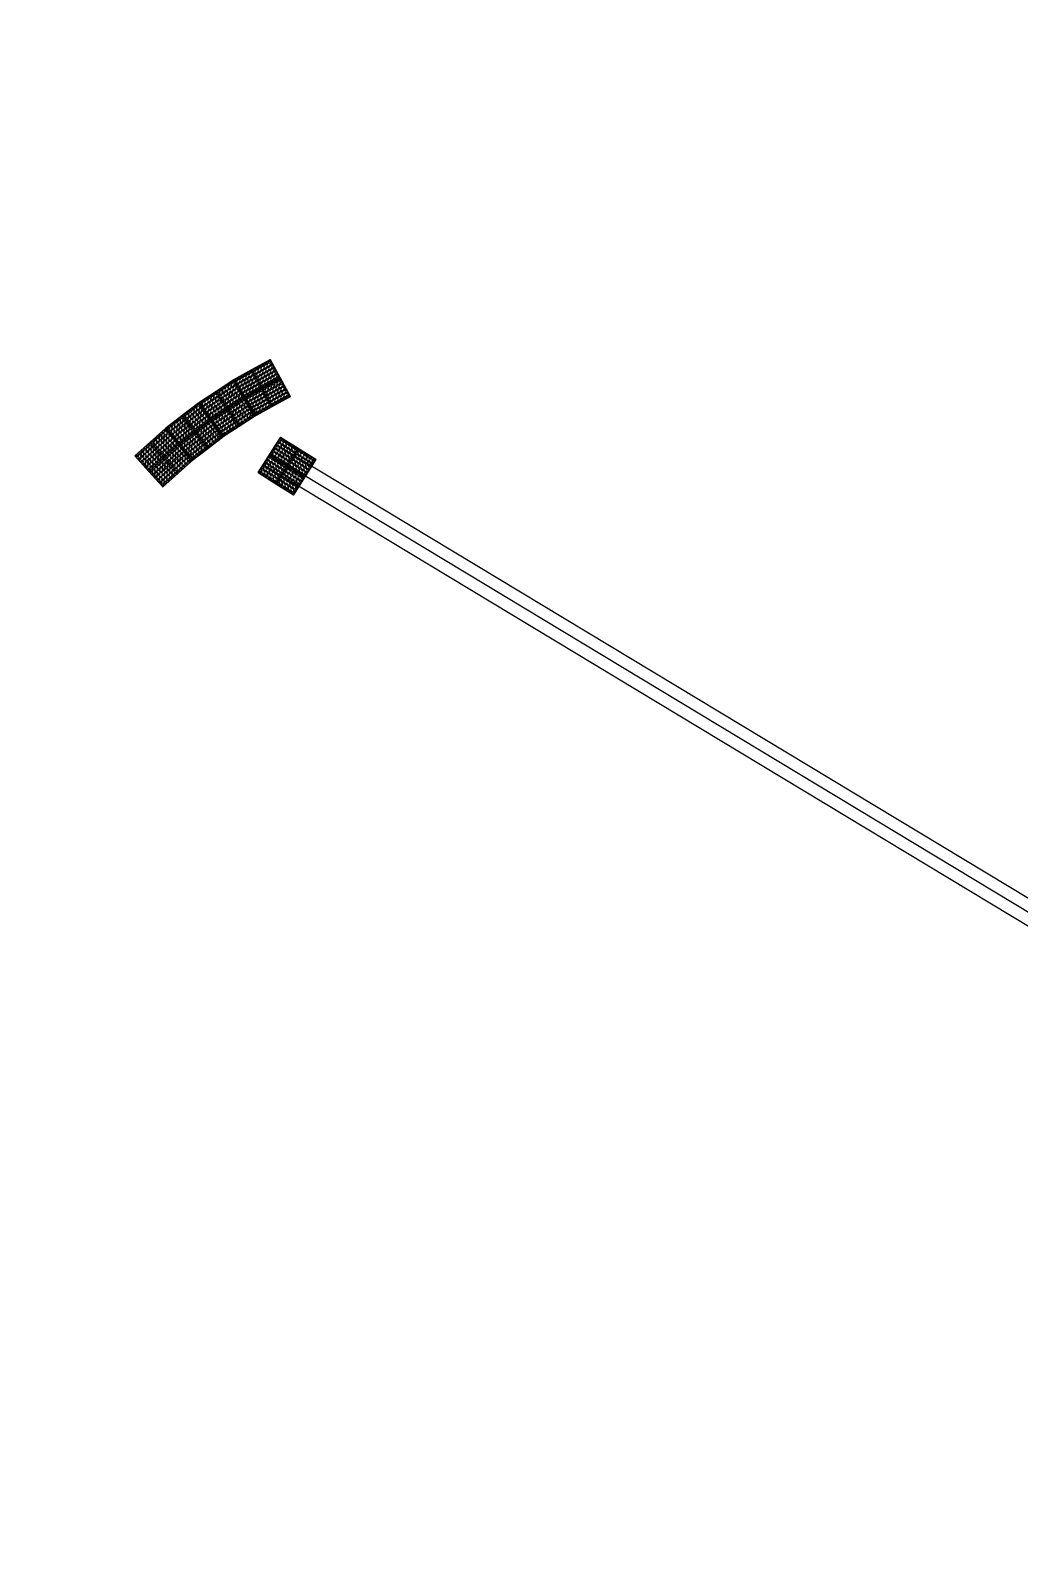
# Model space of a CAD drawing. Header units: millimetres. Extents: x 832728086 to 834530684, y 817551485 to 818349469.
# Drawn here: x 832999860 to 833014101, y 817854208 to 817876257 of the extents above; entities that cross this region are included whole.
import ezdxf

# ---------------------------------------------------------------- set-up
doc = ezdxf.new("R2010")
doc.units = ezdxf.units.MM
doc.header["$LTSCALE"] = 100
doc.layers.add('000-helpline', color=30, linetype='Continuous', lineweight=30, plot=False)
doc.layers.add('000-Tactile-l', color=8, linetype='Continuous')

# ---------------------------------------------------------------- blocks, each defined once
blk = doc.blocks.new('tactile')
at = {"layer": '000-helpline', "ltscale": 0.015}
for points in [[(834149.038, 817925.026), (834149.301, 817925.171), (834149.445, 817924.908), (834149.182, 817924.763)], [(834148.775, 817924.882), (834149.038, 817925.026), (834149.182, 817924.763), (834148.919, 817924.619)], [(834149.182, 817924.763), (834149.445, 817924.908), (834149.59, 817924.645), (834149.327, 817924.5)], [(834148.273, 817924.553), (834148.524, 817924.717), (834148.688, 817924.466), (834148.437, 817924.302)], [(834148.524, 817924.717), (834148.775, 817924.882), (834148.939, 817924.63), (834148.688, 817924.466)], [(834148.919, 817924.619), (834149.182, 817924.763), (834149.327, 817924.5), (834149.064, 817924.356)], [(834148.035, 817924.37), (834148.273, 817924.553), (834148.456, 817924.315), (834148.218, 817924.132)], [(834148.437, 817924.302), (834148.688, 817924.466), (834148.852, 817924.215), (834148.601, 817924.051)], [(834148.688, 817924.466), (834148.939, 817924.63), (834149.103, 817924.379), (834148.852, 817924.215)], [(834147.797, 817924.187), (834148.035, 817924.37), (834148.218, 817924.132), (834147.98, 817923.949)], [(834148.218, 817924.132), (834148.456, 817924.315), (834148.639, 817924.078), (834148.401, 817923.895)], [(834147.574, 817923.987), (834147.797, 817924.187), (834147.998, 817923.964), (834147.775, 817923.763)], [(834147.98, 817923.949), (834148.218, 817924.132), (834148.401, 817923.895), (834148.163, 817923.712)], [(834149.29, 817923.8), (834149.45, 817924.054), (834149.704, 817923.893), (834149.544, 817923.64)], [(834147.351, 817923.786), (834147.574, 817923.987), (834147.775, 817923.763), (834147.552, 817923.563)], [(834147.775, 817923.763), (834147.998, 817923.964), (834148.199, 817923.741), (834147.976, 817923.54)], [(834149.544, 817923.64), (834149.704, 817923.893), (834149.957, 817923.733), (834149.797, 817923.48)], [(834147.552, 817923.563), (834147.775, 817923.763), (834147.976, 817923.54), (834147.753, 817923.34)], [(834149.13, 817923.546), (834149.29, 817923.8), (834149.544, 817923.64), (834149.384, 817923.386)], [(834149.384, 817923.386), (834149.544, 817923.64), (834149.797, 817923.48), (834149.637, 817923.226)]]:
    blk.add_lwpolyline(points, close=True, dxfattribs=at)
at = {"layer": '000-Tactile-l', "ltscale": 5e-05}
for p, q in [((834168.845, 817912.009), (834149.293, 817923.805)), ((834149.387, 817923.953), (834168.936, 817912.159)), ((834168.755, 817911.859), (834149.2, 817923.657))]:
    blk.add_line(p, q, dxfattribs=at)
at = {"layer": '000-Tactile-l'}
for points in [[(834149.064, 817924.356), (834148.775, 817924.882), (834149.301, 817925.171), (834149.59, 817924.645)], [(834148.601, 817924.051), (834148.273, 817924.553), (834148.775, 817924.882), (834149.103, 817924.379)], [(834148.163, 817923.712), (834147.797, 817924.187), (834148.273, 817924.553), (834148.639, 817924.078)], [(834147.753, 817923.34), (834147.351, 817923.786), (834147.797, 817924.187), (834148.199, 817923.741)], [(834149.637, 817923.226), (834149.13, 817923.546), (834149.45, 817924.054), (834149.957, 817923.733)]]:
    blk.add_lwpolyline(points, close=True, dxfattribs=at)
at = {"layer": '000-Tactile-l', "ltscale": 0.015}
for centre, radius in [((834149.247, 817925.112), 0.0175), ((834149.291, 817925.137), 0.0175), ((834149.291, 817925.137), 0.0125), ((834148.853, 817924.896), 0.0175), ((834148.853, 817924.896), 0.0125), ((834148.896, 817924.92), 0.0175), ((834148.896, 817924.92), 0.0125), ((834148.94, 817924.944), 0.0175), ((834148.94, 817924.944), 0.0125), ((834148.964, 817924.9), 0.0175), ((834148.964, 817924.9), 0.0125), ((834148.984, 817924.968), 0.0175), ((834148.984, 817924.968), 0.0125), ((834149.008, 817924.924), 0.0175), ((834149.008, 817924.924), 0.0125), ((834149.028, 817924.992), 0.0175), ((834149.028, 817924.992), 0.0125), ((834149.052, 817924.948), 0.0175), ((834149.052, 817924.948), 0.0125), ((834149.072, 817925.016), 0.0175), ((834149.072, 817925.016), 0.0125), ((834149.076, 817924.904), 0.0175), ((834149.076, 817924.904), 0.0125), ((834149.096, 817924.972), 0.0175), ((834149.096, 817924.972), 0.0125), ((834149.116, 817925.04), 0.0175), ((834149.12, 817924.929), 0.0175), ((834149.116, 817925.04), 0.0125), ((834149.12, 817924.929), 0.0125), ((834149.14, 817924.996), 0.0175), ((834149.14, 817924.996), 0.0125), ((834149.159, 817925.064), 0.0175), ((834149.164, 817924.953), 0.0175), ((834149.159, 817925.064), 0.0125), ((834149.164, 817924.953), 0.0125), ((834149.183, 817925.021), 0.0175), ((834149.188, 817924.909), 0.0175), ((834149.183, 817925.021), 0.0125), ((834149.188, 817924.909), 0.0125), ((834149.203, 817925.088), 0.0175), ((834149.208, 817924.977), 0.0175), ((834149.203, 817925.088), 0.0125), ((834149.208, 817924.977), 0.0125), ((834149.227, 817925.045), 0.0175), ((834149.232, 817924.933), 0.0175), ((834149.227, 817925.045), 0.0125), ((834149.232, 817924.933), 0.0125), ((834149.251, 817925.001), 0.0175), ((834149.247, 817925.112), 0.0125), ((834149.256, 817924.889), 0.0175), ((834149.251, 817925.001), 0.0125), ((834149.271, 817925.069), 0.0175), ((834149.275, 817924.957), 0.0175), ((834149.271, 817925.069), 0.0125), ((834149.275, 817924.957), 0.0125), ((834149.295, 817925.025), 0.0175), ((834149.3, 817924.913), 0.0175), ((834149.295, 817925.025), 0.0125), ((834149.3, 817924.913), 0.0125), ((834149.315, 817925.093), 0.0175), ((834149.315, 817925.093), 0.0125), ((834149.319, 817924.981), 0.0175), ((834149.319, 817924.981), 0.0125), ((834149.339, 817925.049), 0.0175), ((834149.343, 817924.937), 0.0175), ((834149.339, 817925.049), 0.0125), ((834149.343, 817924.937), 0.0125), ((834149.363, 817925.005), 0.0175), ((834149.367, 817924.893), 0.0175), ((834149.363, 817925.005), 0.0125), ((834149.367, 817924.893), 0.0125), ((834149.387, 817924.961), 0.0175), ((834149.387, 817924.961), 0.0125), ((834149.411, 817924.917), 0.0175), ((834149.411, 817924.917), 0.0125), ((834148.517, 817924.683), 0.0175), ((834148.517, 817924.683), 0.0125), ((834148.558, 817924.71), 0.0175), ((834148.558, 817924.71), 0.0125), ((834148.586, 817924.668), 0.0175), ((834148.6, 817924.737), 0.0175), ((834148.6, 817924.737), 0.0125), ((834148.628, 817924.696), 0.0175), ((834148.628, 817924.696), 0.0125), ((834148.642, 817924.765), 0.0175), ((834148.642, 817924.765), 0.0125), ((834148.669, 817924.723), 0.0175), ((834148.669, 817924.723), 0.0125), ((834148.684, 817924.792), 0.0175), ((834148.684, 817924.792), 0.0125), ((834148.697, 817924.681), 0.0175), ((834148.697, 817924.681), 0.0125), ((834148.711, 817924.75), 0.0175), ((834148.711, 817924.75), 0.0125), ((834148.726, 817924.82), 0.0175), ((834148.726, 817924.82), 0.0125), ((834148.739, 817924.709), 0.0175), ((834148.739, 817924.709), 0.0125), ((834148.753, 817924.778), 0.0175), ((834148.753, 817924.778), 0.0125), ((834148.768, 817924.847), 0.0175), ((834148.768, 817924.847), 0.0125), ((834148.781, 817924.736), 0.0175), ((834148.781, 817924.736), 0.0125), ((834148.795, 817924.805), 0.0175), ((834148.795, 817924.805), 0.0125), ((834148.808, 817924.694), 0.0175), ((834148.809, 817924.872), 0.0175), ((834148.808, 817924.694), 0.0125), ((834148.809, 817924.872), 0.0125), ((834148.822, 817924.763), 0.0175), ((834148.822, 817924.763), 0.0125), ((834148.833, 817924.828), 0.0175), ((834148.833, 817924.828), 0.0125), ((834148.85, 817924.721), 0.0175), ((834148.85, 817924.721), 0.0125), ((834148.857, 817924.784), 0.0175), ((834148.857, 817924.784), 0.0125), ((834148.877, 817924.852), 0.0175), ((834148.877, 817924.68), 0.0175), ((834148.877, 817924.852), 0.0125), ((834148.881, 817924.74), 0.0175), ((834148.877, 817924.68), 0.0125), ((834148.881, 817924.74), 0.0125), ((834148.901, 817924.808), 0.0175), ((834148.901, 817924.808), 0.0125), ((834148.905, 817924.696), 0.0175), ((834148.905, 817924.696), 0.0125), ((834148.921, 817924.876), 0.0175), ((834148.925, 817924.764), 0.0175), ((834148.921, 817924.876), 0.0125), ((834148.925, 817924.764), 0.0125), ((834148.945, 817924.832), 0.0175), ((834148.949, 817924.72), 0.0175), ((834148.945, 817924.832), 0.0125), ((834148.949, 817924.72), 0.0125), ((834148.969, 817924.788), 0.0175), ((834148.969, 817924.788), 0.0125), ((834148.973, 817924.677), 0.0175), ((834148.973, 817924.677), 0.0125), ((834148.988, 817924.856), 0.0175), ((834148.993, 817924.745), 0.0175), ((834148.988, 817924.856), 0.0125), ((834148.993, 817924.745), 0.0125), ((834149.013, 817924.812), 0.0175), ((834149.017, 817924.701), 0.0175), ((834149.013, 817924.812), 0.0125), ((834149.017, 817924.701), 0.0125), ((834149.032, 817924.88), 0.0175), ((834149.037, 817924.769), 0.0175), ((834149.032, 817924.88), 0.0125), ((834149.037, 817924.769), 0.0125), ((834149.056, 817924.837), 0.0175), ((834149.061, 817924.725), 0.0175), ((834149.056, 817924.837), 0.0125), ((834149.061, 817924.725), 0.0125), ((834149.08, 817924.793), 0.0175), ((834149.085, 817924.681), 0.0175), ((834149.08, 817924.793), 0.0125), ((834149.085, 817924.681), 0.0125), ((834149.1, 817924.861), 0.0175), ((834149.105, 817924.749), 0.0175), ((834149.1, 817924.861), 0.0125), ((834149.105, 817924.749), 0.0125), ((834149.124, 817924.817), 0.0175), ((834149.129, 817924.705), 0.0175), ((834149.124, 817924.817), 0.0125), ((834149.129, 817924.705), 0.0125), ((834149.144, 817924.885), 0.0175), ((834149.148, 817924.773), 0.0175), ((834149.144, 817924.885), 0.0125), ((834149.148, 817924.773), 0.0125), ((834149.168, 817924.841), 0.0175), ((834149.172, 817924.729), 0.0175), ((834149.168, 817924.841), 0.0125), ((834149.172, 817924.729), 0.0125), ((834149.192, 817924.797), 0.0175), ((834149.197, 817924.685), 0.0175), ((834149.192, 817924.797), 0.0125), ((834149.197, 817924.685), 0.0125), ((834149.212, 817924.865), 0.0175), ((834149.212, 817924.865), 0.0125), ((834149.216, 817924.753), 0.0175), ((834149.216, 817924.753), 0.0125), ((834149.236, 817924.821), 0.0175), ((834149.236, 817924.821), 0.0125), ((834149.24, 817924.709), 0.0175), ((834149.24, 817924.709), 0.0125), ((834149.256, 817924.889), 0.0125), ((834149.26, 817924.777), 0.0175), ((834149.26, 817924.777), 0.0125), ((834149.28, 817924.845), 0.0175), ((834149.28, 817924.845), 0.0125), ((834149.284, 817924.734), 0.0175), ((834149.284, 817924.734), 0.0125), ((834149.304, 817924.801), 0.0175), ((834149.304, 817924.801), 0.0125), ((834149.308, 817924.69), 0.0175), ((834149.308, 817924.69), 0.0125), ((834149.324, 817924.869), 0.0175), ((834149.328, 817924.758), 0.0175), ((834149.324, 817924.869), 0.0125), ((834149.328, 817924.758), 0.0125), ((834149.348, 817924.825), 0.0175), ((834149.348, 817924.825), 0.0125), ((834149.352, 817924.714), 0.0175), ((834149.352, 817924.714), 0.0125), ((834149.372, 817924.782), 0.0175), ((834149.372, 817924.782), 0.0125), ((834149.376, 817924.67), 0.0175), ((834149.392, 817924.85), 0.0175), ((834149.396, 817924.738), 0.0175), ((834149.392, 817924.85), 0.0125), ((834149.396, 817924.738), 0.0125), ((834149.416, 817924.806), 0.0175), ((834149.42, 817924.694), 0.0175), ((834149.416, 817924.806), 0.0125), ((834149.42, 817924.694), 0.0125), ((834149.435, 817924.874), 0.0175), ((834149.44, 817924.762), 0.0175), ((834149.435, 817924.874), 0.0125), ((834149.44, 817924.762), 0.0125), ((834149.459, 817924.83), 0.0175), ((834149.464, 817924.718), 0.0175), ((834149.459, 817924.83), 0.0125), ((834149.464, 817924.718), 0.0125), ((834149.484, 817924.786), 0.0175), ((834149.488, 817924.674), 0.0175), ((834149.484, 817924.786), 0.0125), ((834149.488, 817924.674), 0.0125), ((834149.508, 817924.742), 0.0175), ((834149.508, 817924.742), 0.0125), ((834149.532, 817924.698), 0.0175), ((834149.532, 817924.698), 0.0125), ((834148.189, 817924.457), 0.0175), ((834148.189, 817924.457), 0.0125), ((834148.229, 817924.488), 0.0175), ((834148.229, 817924.488), 0.0125), ((834148.259, 817924.448), 0.0175), ((834148.268, 817924.518), 0.0175), ((834148.268, 817924.518), 0.0125), ((834148.299, 817924.478), 0.0175), ((834148.299, 817924.478), 0.0125), ((834148.307, 817924.546), 0.0175), ((834148.307, 817924.546), 0.0125), ((834148.335, 817924.504), 0.0175), ((834148.335, 817924.504), 0.0125), ((834148.349, 817924.573), 0.0175), ((834148.349, 817924.573), 0.0125), ((834148.362, 817924.462), 0.0175), ((834148.362, 817924.462), 0.0125), ((834148.377, 817924.531), 0.0175), ((834148.377, 817924.531), 0.0125), ((834148.391, 817924.601), 0.0175), ((834148.391, 817924.601), 0.0125), ((834148.404, 817924.49), 0.0175), ((834148.404, 817924.49), 0.0125), ((834148.418, 817924.559), 0.0175), ((834148.418, 817924.559), 0.0125), ((834148.431, 817924.448), 0.0175), ((834148.433, 817924.628), 0.0175), ((834148.433, 817924.628), 0.0125), ((834148.446, 817924.517), 0.0175), ((834148.446, 817924.517), 0.0125), ((834148.46, 817924.586), 0.0175), ((834148.46, 817924.586), 0.0125), ((834148.473, 817924.475), 0.0175), ((834148.475, 817924.655), 0.0175), ((834148.473, 817924.475), 0.0125), ((834148.475, 817924.655), 0.0125), ((834148.488, 817924.544), 0.0175), ((834148.488, 817924.544), 0.0125), ((834148.502, 817924.614), 0.0175), ((834148.502, 817924.614), 0.0125), ((834148.515, 817924.502), 0.0175), ((834148.515, 817924.502), 0.0125), ((834148.529, 817924.572), 0.0175), ((834148.529, 817924.572), 0.0125), ((834148.542, 817924.461), 0.0175), ((834148.544, 817924.641), 0.0175), ((834148.542, 817924.461), 0.0125), ((834148.544, 817924.641), 0.0125), ((834148.557, 817924.53), 0.0175), ((834148.557, 817924.53), 0.0125), ((834148.571, 817924.599), 0.0175), ((834148.571, 817924.599), 0.0125), ((834148.584, 817924.488), 0.0175), ((834148.584, 817924.488), 0.0125), ((834148.586, 817924.668), 0.0125), ((834148.599, 817924.557), 0.0175), ((834148.599, 817924.557), 0.0125), ((834148.613, 817924.626), 0.0175), ((834148.613, 817924.626), 0.0125), ((834148.626, 817924.515), 0.0175), ((834148.626, 817924.515), 0.0125), ((834148.641, 817924.585), 0.0175), ((834148.641, 817924.585), 0.0125), ((834148.653, 817924.474), 0.0175), ((834148.655, 817924.654), 0.0175), ((834148.653, 817924.474), 0.0125), ((834148.655, 817924.654), 0.0125), ((834148.668, 817924.543), 0.0175), ((834148.668, 817924.543), 0.0125), ((834148.682, 817924.612), 0.0175), ((834148.682, 817924.612), 0.0125), ((834148.695, 817924.501), 0.0175), ((834148.695, 817924.501), 0.0125), ((834148.71, 817924.57), 0.0175), ((834148.71, 817924.57), 0.0125), ((834148.723, 817924.459), 0.0175), ((834148.724, 817924.639), 0.0175), ((834148.723, 817924.459), 0.0125), ((834148.724, 817924.639), 0.0125), ((834148.737, 817924.528), 0.0175), ((834148.737, 817924.528), 0.0125), ((834148.752, 817924.597), 0.0175), ((834148.752, 817924.597), 0.0125), ((834148.765, 817924.486), 0.0175), ((834148.766, 817924.667), 0.0175), ((834148.765, 817924.486), 0.0125), ((834148.766, 817924.667), 0.0125), ((834148.779, 817924.556), 0.0175), ((834148.779, 817924.556), 0.0125), ((834148.793, 817924.625), 0.0175), ((834148.793, 817924.625), 0.0125), ((834148.806, 817924.514), 0.0175), ((834148.806, 817924.514), 0.0125), ((834148.821, 817924.583), 0.0175), ((834148.821, 817924.583), 0.0125), ((834148.834, 817924.472), 0.0175), ((834148.835, 817924.652), 0.0175), ((834148.834, 817924.472), 0.0125), ((834148.835, 817924.652), 0.0125), ((834148.848, 817924.541), 0.0175), ((834148.848, 817924.541), 0.0125), ((834148.863, 817924.61), 0.0175), ((834148.863, 817924.61), 0.0125), ((834148.876, 817924.499), 0.0175), ((834148.876, 817924.499), 0.0125), ((834148.89, 817924.569), 0.0175), ((834148.89, 817924.569), 0.0125), ((834148.903, 817924.457), 0.0175), ((834148.905, 817924.638), 0.0175), ((834148.903, 817924.457), 0.0125), ((834148.905, 817924.638), 0.0125), ((834148.917, 817924.527), 0.0175), ((834148.917, 817924.527), 0.0125), ((834148.929, 817924.653), 0.0175), ((834148.932, 817924.596), 0.0175), ((834148.929, 817924.653), 0.0125), ((834148.932, 817924.596), 0.0125), ((834148.945, 817924.485), 0.0175), ((834148.945, 817924.485), 0.0125), ((834148.953, 817924.609), 0.0175), ((834148.953, 817924.609), 0.0125), ((834148.959, 817924.554), 0.0175), ((834148.959, 817924.554), 0.0125), ((834148.977, 817924.565), 0.0175), ((834148.977, 817924.565), 0.0125), ((834148.987, 817924.512), 0.0175), ((834148.987, 817924.512), 0.0125), ((834148.997, 817924.633), 0.0175), ((834149.001, 817924.521), 0.0175), ((834148.997, 817924.633), 0.0125), ((834149.001, 817924.521), 0.0125), ((834149.014, 817924.47), 0.0175), ((834149.014, 817924.47), 0.0125), ((834149.021, 817924.589), 0.0175), ((834149.026, 817924.477), 0.0175), ((834149.021, 817924.589), 0.0125), ((834149.026, 817924.477), 0.0125), ((834149.041, 817924.657), 0.0175), ((834149.041, 817924.657), 0.0125), ((834149.045, 817924.545), 0.0175), ((834149.045, 817924.545), 0.0125), ((834149.065, 817924.613), 0.0175), ((834149.069, 817924.501), 0.0175), ((834149.065, 817924.613), 0.0125), ((834149.069, 817924.501), 0.0125), ((834149.089, 817924.569), 0.0175), ((834149.093, 817924.458), 0.0175), ((834149.089, 817924.569), 0.0125), ((834149.093, 817924.458), 0.0125), ((834149.109, 817924.637), 0.0175), ((834149.109, 817924.637), 0.0125), ((834149.113, 817924.525), 0.0175), ((834149.113, 817924.525), 0.0125), ((834149.133, 817924.593), 0.0175), ((834149.133, 817924.593), 0.0125), ((834149.137, 817924.482), 0.0175), ((834149.137, 817924.482), 0.0125), ((834149.153, 817924.661), 0.0175), ((834149.153, 817924.661), 0.0125), ((834149.157, 817924.55), 0.0175), ((834149.157, 817924.55), 0.0125), ((834149.177, 817924.617), 0.0175), ((834149.177, 817924.617), 0.0125), ((834149.181, 817924.506), 0.0175), ((834149.181, 817924.506), 0.0125), ((834149.201, 817924.574), 0.0175), ((834149.201, 817924.574), 0.0125), ((834149.205, 817924.462), 0.0175), ((834149.205, 817924.462), 0.0125), ((834149.221, 817924.642), 0.0175), ((834149.225, 817924.53), 0.0175), ((834149.221, 817924.642), 0.0125), ((834149.225, 817924.53), 0.0125), ((834149.245, 817924.598), 0.0175), ((834149.245, 817924.598), 0.0125), ((834149.249, 817924.486), 0.0175), ((834149.249, 817924.486), 0.0125), ((834149.264, 817924.666), 0.0175), ((834149.269, 817924.554), 0.0175), ((834149.264, 817924.666), 0.0125), ((834149.269, 817924.554), 0.0125), ((834149.288, 817924.622), 0.0175), ((834149.293, 817924.51), 0.0175), ((834149.288, 817924.622), 0.0125), ((834149.293, 817924.51), 0.0125), ((834149.313, 817924.578), 0.0175), ((834149.313, 817924.578), 0.0125), ((834149.332, 817924.646), 0.0175), ((834149.337, 817924.534), 0.0175), ((834149.332, 817924.646), 0.0125), ((834149.337, 817924.534), 0.0125), ((834149.356, 817924.602), 0.0175), ((834149.356, 817924.602), 0.0125), ((834149.38, 817924.558), 0.0175), ((834149.376, 817924.67), 0.0125), ((834149.38, 817924.558), 0.0125), ((834149.4, 817924.626), 0.0175), ((834149.4, 817924.626), 0.0125), ((834149.424, 817924.582), 0.0175), ((834149.424, 817924.582), 0.0125), ((834149.444, 817924.65), 0.0175), ((834149.444, 817924.65), 0.0125), ((834149.468, 817924.606), 0.0175), ((834149.468, 817924.606), 0.0125), ((834149.512, 817924.63), 0.0175), ((834149.512, 817924.63), 0.0125), ((834149.556, 817924.655), 0.0175), ((834149.556, 817924.655), 0.0125), ((834147.912, 817924.244), 0.0175), ((834147.912, 817924.244), 0.0125), ((834147.951, 817924.274), 0.0175), ((834147.951, 817924.274), 0.0125), ((834147.982, 817924.234), 0.0175), ((834147.982, 817924.234), 0.0125), ((834147.991, 817924.305), 0.0175), ((834147.991, 817924.305), 0.0125), ((834148.021, 817924.265), 0.0175), ((834148.021, 817924.265), 0.0125), ((834148.03, 817924.335), 0.0175), ((834148.03, 817924.335), 0.0125), ((834148.061, 817924.295), 0.0175), ((834148.061, 817924.295), 0.0125), ((834148.07, 817924.366), 0.0175), ((834148.07, 817924.366), 0.0125), ((834148.091, 817924.256), 0.0175), ((834148.091, 817924.256), 0.0125), ((834148.101, 817924.326), 0.0175), ((834148.101, 817924.326), 0.0125), ((834148.11, 817924.396), 0.0175), ((834148.11, 817924.396), 0.0125), ((834148.131, 817924.286), 0.0175), ((834148.131, 817924.286), 0.0125), ((834148.14, 817924.356), 0.0175), ((834148.14, 817924.356), 0.0125), ((834148.149, 817924.427), 0.0175), ((834148.149, 817924.427), 0.0125), ((834148.162, 817924.247), 0.0175), ((834148.162, 817924.247), 0.0125), ((834148.171, 817924.317), 0.0175), ((834148.171, 817924.317), 0.0125), ((834148.18, 817924.387), 0.0175), ((834148.18, 817924.387), 0.0125), ((834148.201, 817924.277), 0.0175), ((834148.201, 817924.277), 0.0125), ((834148.21, 817924.347), 0.0175), ((834148.21, 817924.347), 0.0125), ((834148.219, 817924.417), 0.0175), ((834148.219, 817924.417), 0.0125), ((834148.232, 817924.238), 0.0175), ((834148.232, 817924.238), 0.0125), ((834148.241, 817924.308), 0.0175), ((834148.241, 817924.308), 0.0125), ((834148.25, 817924.378), 0.0175), ((834148.25, 817924.378), 0.0125), ((834148.259, 817924.448), 0.0125), ((834148.271, 817924.268), 0.0175), ((834148.271, 817924.268), 0.0125), ((834148.28, 817924.338), 0.0175), ((834148.28, 817924.338), 0.0125), ((834148.29, 817924.408), 0.0175), ((834148.29, 817924.408), 0.0125), ((834148.302, 817924.228), 0.0175), ((834148.311, 817924.299), 0.0175), ((834148.311, 817924.299), 0.0125), ((834148.32, 817924.369), 0.0175), ((834148.32, 817924.369), 0.0125), ((834148.329, 817924.439), 0.0175), ((834148.329, 817924.439), 0.0125), ((834148.341, 817924.259), 0.0175), ((834148.341, 817924.259), 0.0125), ((834148.351, 817924.329), 0.0175), ((834148.351, 817924.329), 0.0125), ((834148.36, 817924.399), 0.0175), ((834148.36, 817924.399), 0.0125), ((834148.381, 817924.289), 0.0175), ((834148.381, 817924.289), 0.0125), ((834148.389, 817924.42), 0.0175), ((834148.39, 817924.36), 0.0175), ((834148.389, 817924.42), 0.0125), ((834148.39, 817924.36), 0.0125), ((834148.412, 817924.25), 0.0175), ((834148.417, 817924.378), 0.0175), ((834148.412, 817924.25), 0.0125), ((834148.421, 817924.32), 0.0175), ((834148.417, 817924.378), 0.0125), ((834148.421, 817924.32), 0.0125), ((834148.431, 817924.448), 0.0125), ((834148.444, 817924.337), 0.0175), ((834148.444, 817924.337), 0.0125), ((834148.451, 817924.28), 0.0175), ((834148.451, 817924.28), 0.0125), ((834148.459, 817924.406), 0.0175), ((834148.459, 817924.406), 0.0125), ((834148.472, 817924.295), 0.0175), ((834148.472, 817924.295), 0.0125), ((834148.482, 817924.241), 0.0175), ((834148.486, 817924.364), 0.0175), ((834148.482, 817924.241), 0.0125), ((834148.486, 817924.364), 0.0125), ((834148.499, 817924.253), 0.0175), ((834148.501, 817924.433), 0.0175), ((834148.499, 817924.253), 0.0125), ((834148.501, 817924.433), 0.0125), ((834148.513, 817924.322), 0.0175), ((834148.513, 817924.322), 0.0125), ((834148.528, 817924.391), 0.0175), ((834148.528, 817924.391), 0.0125), ((834148.541, 817924.28), 0.0175), ((834148.541, 817924.28), 0.0125), ((834148.555, 817924.35), 0.0175), ((834148.555, 817924.35), 0.0125), ((834148.568, 817924.238), 0.0175), ((834148.57, 817924.419), 0.0175), ((834148.568, 817924.238), 0.0125), ((834148.57, 817924.419), 0.0125), ((834148.583, 817924.308), 0.0175), ((834148.583, 817924.308), 0.0125), ((834148.597, 817924.377), 0.0175), ((834148.597, 817924.377), 0.0125), ((834148.61, 817924.266), 0.0175), ((834148.612, 817924.446), 0.0175), ((834148.61, 817924.266), 0.0125), ((834148.612, 817924.446), 0.0125), ((834148.624, 817924.335), 0.0175), ((834148.624, 817924.335), 0.0125), ((834148.639, 817924.404), 0.0175), ((834148.639, 817924.404), 0.0125), ((834148.652, 817924.293), 0.0175), ((834148.652, 817924.293), 0.0125), ((834148.666, 817924.362), 0.0175), ((834148.666, 817924.362), 0.0125), ((834148.679, 817924.251), 0.0175), ((834148.681, 817924.432), 0.0175), ((834148.679, 817924.251), 0.0125), ((834148.681, 817924.432), 0.0125), ((834148.694, 817924.321), 0.0175), ((834148.694, 817924.321), 0.0125), ((834148.708, 817924.39), 0.0175), ((834148.708, 817924.39), 0.0125), ((834148.721, 817924.279), 0.0175), ((834148.721, 817924.279), 0.0125), ((834148.736, 817924.348), 0.0175), ((834148.736, 817924.348), 0.0125), ((834148.748, 817924.237), 0.0175), ((834148.75, 817924.417), 0.0175), ((834148.748, 817924.237), 0.0125), ((834148.75, 817924.417), 0.0125), ((834148.763, 817924.306), 0.0175), ((834148.763, 817924.306), 0.0125), ((834148.777, 817924.375), 0.0175), ((834148.777, 817924.375), 0.0125), ((834148.79, 817924.264), 0.0175), ((834148.792, 817924.445), 0.0175), ((834148.79, 817924.264), 0.0125), ((834148.792, 817924.445), 0.0125), ((834148.805, 817924.333), 0.0175), ((834148.805, 817924.333), 0.0125), ((834148.819, 817924.403), 0.0175), ((834148.819, 817924.403), 0.0125), ((834148.832, 817924.292), 0.0175), ((834148.832, 817924.292), 0.0125), ((834148.847, 817924.361), 0.0175), ((834148.847, 817924.361), 0.0125), ((834148.86, 817924.25), 0.0175), ((834148.861, 817924.43), 0.0175), ((834148.86, 817924.25), 0.0125), ((834148.861, 817924.43), 0.0125), ((834148.874, 817924.319), 0.0175), ((834148.874, 817924.319), 0.0125), ((834148.888, 817924.388), 0.0175), ((834148.888, 817924.388), 0.0125), ((834148.901, 817924.277), 0.0175), ((834148.901, 817924.277), 0.0125), ((834148.916, 817924.346), 0.0175), ((834148.916, 817924.346), 0.0125), ((834148.93, 817924.416), 0.0175), ((834148.93, 817924.416), 0.0125), ((834148.943, 817924.305), 0.0175), ((834148.943, 817924.305), 0.0125), ((834148.958, 817924.374), 0.0175), ((834148.958, 817924.374), 0.0125), ((834148.972, 817924.443), 0.0175), ((834148.972, 817924.443), 0.0125), ((834148.985, 817924.332), 0.0175), ((834148.985, 817924.332), 0.0125), ((834149, 817924.401), 0.0175), ((834149, 817924.401), 0.0125), ((834149.027, 817924.359), 0.0175), ((834149.027, 817924.359), 0.0125), ((834149.041, 817924.428), 0.0175), ((834149.041, 817924.428), 0.0125), ((834149.05, 817924.433), 0.0175), ((834149.05, 817924.433), 0.0125), ((834149.069, 817924.387), 0.0175), ((834149.074, 817924.39), 0.0175), ((834149.069, 817924.387), 0.0125), ((834149.074, 817924.39), 0.0125), ((834149.118, 817924.414), 0.0175), ((834149.118, 817924.414), 0.0125), ((834149.161, 817924.438), 0.0175), ((834149.161, 817924.438), 0.0125), ((834147.647, 817924.018), 0.0175), ((834147.647, 817924.018), 0.0125), ((834147.684, 817924.052), 0.0175), ((834147.684, 817924.052), 0.0125), ((834147.717, 817924.014), 0.0175), ((834147.721, 817924.085), 0.0175), ((834147.717, 817924.014), 0.0125), ((834147.721, 817924.085), 0.0125), ((834147.755, 817924.048), 0.0175), ((834147.758, 817924.118), 0.0175), ((834147.755, 817924.048), 0.0125), ((834147.758, 817924.118), 0.0125), ((834147.788, 817924.011), 0.0175), ((834147.792, 817924.081), 0.0175), ((834147.795, 817924.152), 0.0175), ((834147.792, 817924.081), 0.0125), ((834147.795, 817924.152), 0.0125), ((834147.825, 817924.044), 0.0175), ((834147.829, 817924.115), 0.0175), ((834147.825, 817924.044), 0.0125), ((834147.832, 817924.183), 0.0175), ((834147.829, 817924.115), 0.0125), ((834147.832, 817924.183), 0.0125), ((834147.859, 817924.007), 0.0175), ((834147.863, 817924.143), 0.0175), ((834147.862, 817924.078), 0.0175), ((834147.863, 817924.143), 0.0125), ((834147.862, 817924.078), 0.0125), ((834147.872, 817924.213), 0.0175), ((834147.872, 817924.213), 0.0125), ((834147.893, 817924.103), 0.0175), ((834147.896, 817924.04), 0.0175), ((834147.893, 817924.103), 0.0125), ((834147.896, 817924.04), 0.0125), ((834147.902, 817924.173), 0.0175), ((834147.902, 817924.173), 0.0125), ((834147.924, 817924.064), 0.0175), ((834147.924, 817924.064), 0.0125), ((834147.933, 817924.134), 0.0175), ((834147.933, 817924.134), 0.0125), ((834147.942, 817924.204), 0.0175), ((834147.942, 817924.204), 0.0125), ((834147.954, 817924.024), 0.0175), ((834147.954, 817924.024), 0.0125), ((834147.963, 817924.094), 0.0175), ((834147.963, 817924.094), 0.0125), ((834147.973, 817924.164), 0.0175), ((834147.973, 817924.164), 0.0125), ((834147.994, 817924.055), 0.0175), ((834147.994, 817924.055), 0.0125), ((834148.003, 817924.125), 0.0175), ((834148.003, 817924.125), 0.0125), ((834148.012, 817924.195), 0.0175), ((834148.012, 817924.195), 0.0125), ((834148.024, 817924.015), 0.0175), ((834148.024, 817924.015), 0.0125), ((834148.034, 817924.085), 0.0175), ((834148.034, 817924.085), 0.0125), ((834148.043, 817924.155), 0.0175), ((834148.043, 817924.155), 0.0125), ((834148.052, 817924.225), 0.0175), ((834148.052, 817924.225), 0.0125), ((834148.064, 817924.045), 0.0175), ((834148.064, 817924.045), 0.0125), ((834148.073, 817924.116), 0.0175), ((834148.073, 817924.116), 0.0125), ((834148.082, 817924.186), 0.0175), ((834148.082, 817924.186), 0.0125), ((834148.104, 817924.076), 0.0175), ((834148.104, 817924.076), 0.0125), ((834148.113, 817924.146), 0.0175), ((834148.113, 817924.146), 0.0125), ((834148.122, 817924.216), 0.0175), ((834148.122, 817924.216), 0.0125), ((834148.134, 817924.036), 0.0175), ((834148.134, 817924.036), 0.0125), ((834148.143, 817924.106), 0.0175), ((834148.143, 817924.106), 0.0125), ((834148.152, 817924.177), 0.0175), ((834148.152, 817924.177), 0.0125), ((834148.174, 817924.067), 0.0175), ((834148.174, 817924.067), 0.0125), ((834148.183, 817924.137), 0.0175), ((834148.183, 817924.137), 0.0125), ((834148.192, 817924.207), 0.0175), ((834148.192, 817924.207), 0.0125), ((834148.204, 817924.027), 0.0175), ((834148.204, 817924.027), 0.0125), ((834148.213, 817924.097), 0.0175), ((834148.213, 817924.097), 0.0125), ((834148.223, 817924.167), 0.0175), ((834148.223, 817924.167), 0.0125), ((834148.244, 817924.058), 0.0175), ((834148.244, 817924.058), 0.0125), ((834148.253, 817924.128), 0.0175), ((834148.253, 817924.128), 0.0125), ((834148.262, 817924.198), 0.0175), ((834148.262, 817924.198), 0.0125), ((834148.274, 817924.018), 0.0175), ((834148.274, 817924.018), 0.0125), ((834148.284, 817924.088), 0.0175), ((834148.284, 817924.088), 0.0125), ((834148.293, 817924.158), 0.0175), ((834148.293, 817924.158), 0.0125), ((834148.302, 817924.228), 0.0125), ((834148.314, 817924.049), 0.0175), ((834148.314, 817924.049), 0.0125), ((834148.323, 817924.119), 0.0175), ((834148.323, 817924.119), 0.0125), ((834148.332, 817924.189), 0.0175), ((834148.332, 817924.189), 0.0125), ((834148.345, 817924.009), 0.0175), ((834148.354, 817924.079), 0.0175), ((834148.354, 817924.079), 0.0125), ((834148.363, 817924.149), 0.0175), ((834148.363, 817924.149), 0.0125), ((834148.372, 817924.219), 0.0175), ((834148.372, 817924.219), 0.0125), ((834148.384, 817924.039), 0.0175), ((834148.384, 817924.039), 0.0125), ((834148.393, 817924.11), 0.0175), ((834148.393, 817924.11), 0.0125), ((834148.402, 817924.18), 0.0175), ((834148.402, 817924.18), 0.0125), ((834148.424, 817924.07), 0.0175), ((834148.424, 817924.07), 0.0125), ((834148.433, 817924.14), 0.0175), ((834148.433, 817924.14), 0.0125), ((834148.442, 817924.21), 0.0175), ((834148.442, 817924.21), 0.0125), ((834148.454, 817924.03), 0.0175), ((834148.454, 817924.03), 0.0125), ((834148.463, 817924.1), 0.0175), ((834148.463, 817924.1), 0.0125), ((834148.473, 817924.171), 0.0175), ((834148.473, 817924.171), 0.0125), ((834148.494, 817924.061), 0.0175), ((834148.494, 817924.061), 0.0125), ((834148.503, 817924.131), 0.0175), ((834148.503, 817924.131), 0.0125), ((834148.512, 817924.201), 0.0175), ((834148.512, 817924.201), 0.0125), ((834148.524, 817924.021), 0.0175), ((834148.526, 817924.211), 0.0175), ((834148.524, 817924.021), 0.0125), ((834148.526, 817924.211), 0.0125), ((834148.534, 817924.091), 0.0175), ((834148.534, 817924.091), 0.0125), ((834148.543, 817924.161), 0.0175), ((834148.543, 817924.161), 0.0125), ((834148.554, 817924.169), 0.0175), ((834148.554, 817924.169), 0.0125), ((834148.564, 817924.052), 0.0175), ((834148.564, 817924.052), 0.0125), ((834148.573, 817924.122), 0.0175), ((834148.573, 817924.122), 0.0125), ((834148.581, 817924.127), 0.0175), ((834148.581, 817924.127), 0.0125), ((834148.596, 817924.197), 0.0175), ((834148.596, 817924.197), 0.0125), ((834148.604, 817924.082), 0.0175), ((834148.608, 817924.086), 0.0175), ((834148.604, 817924.082), 0.0125), ((834148.608, 817924.086), 0.0125), ((834148.623, 817924.155), 0.0175), ((834148.623, 817924.155), 0.0125), ((834148.637, 817924.224), 0.0175), ((834148.637, 817924.224), 0.0125), ((834148.65, 817924.113), 0.0175), ((834148.65, 817924.113), 0.0125), ((834148.665, 817924.182), 0.0175), ((834148.665, 817924.182), 0.0125), ((834148.692, 817924.14), 0.0175), ((834148.692, 817924.14), 0.0125), ((834148.707, 817924.21), 0.0175), ((834148.707, 817924.21), 0.0125), ((834148.734, 817924.168), 0.0175), ((834148.734, 817924.168), 0.0125), ((834148.776, 817924.195), 0.0175), ((834148.776, 817924.195), 0.0125), ((834148.818, 817924.222), 0.0175), ((834148.818, 817924.222), 0.0125), ((834149.458, 817924.019), 0.0175), ((834149.458, 817924.019), 0.0125), ((834147.424, 817923.817), 0.0175), ((834147.424, 817923.817), 0.0125), ((834147.461, 817923.851), 0.0175), ((834147.461, 817923.851), 0.0125), ((834147.494, 817923.814), 0.0175), ((834147.498, 817923.884), 0.0175), ((834147.494, 817923.814), 0.0125), ((834147.498, 817923.884), 0.0125), ((834147.532, 817923.847), 0.0175), ((834147.535, 817923.918), 0.0175), ((834147.532, 817923.847), 0.0125), ((834147.535, 817923.918), 0.0125), ((834147.565, 817923.81), 0.0175), ((834147.569, 817923.881), 0.0175), ((834147.565, 817923.81), 0.0125), ((834147.572, 817923.951), 0.0175), ((834147.569, 817923.881), 0.0125), ((834147.572, 817923.951), 0.0125), ((834147.602, 817923.843), 0.0175), ((834147.606, 817923.914), 0.0175), ((834147.602, 817923.843), 0.0125), ((834147.61, 817923.985), 0.0175), ((834147.606, 817923.914), 0.0125), ((834147.61, 817923.985), 0.0125), ((834147.636, 817923.806), 0.0175), ((834147.639, 817923.877), 0.0175), ((834147.636, 817923.806), 0.0125), ((834147.643, 817923.947), 0.0175), ((834147.639, 817923.877), 0.0125), ((834147.643, 817923.947), 0.0125), ((834147.673, 817923.84), 0.0175), ((834147.676, 817923.91), 0.0175), ((834147.673, 817923.84), 0.0125), ((834147.68, 817923.981), 0.0175), ((834147.676, 817923.91), 0.0125), ((834147.68, 817923.981), 0.0125), ((834147.706, 817923.803), 0.0175), ((834147.71, 817923.873), 0.0175), ((834147.706, 817923.803), 0.0125), ((834147.714, 817923.944), 0.0175), ((834147.71, 817923.873), 0.0125), ((834147.714, 817923.944), 0.0125), ((834147.743, 817923.836), 0.0175), ((834147.747, 817923.907), 0.0175), ((834147.743, 817923.836), 0.0125), ((834147.751, 817923.977), 0.0175), ((834147.747, 817923.907), 0.0125), ((834147.751, 817923.977), 0.0125), ((834147.777, 817923.799), 0.0175), ((834147.781, 817923.869), 0.0175), ((834147.777, 817923.799), 0.0125), ((834147.784, 817923.94), 0.0175), ((834147.781, 817923.869), 0.0125), ((834147.784, 817923.94), 0.0125), ((834147.788, 817924.011), 0.0125), ((834147.814, 817923.832), 0.0175), ((834147.818, 817923.903), 0.0175), ((834147.814, 817923.832), 0.0125), ((834147.821, 817923.973), 0.0175), ((834147.818, 817923.903), 0.0125), ((834147.821, 817923.973), 0.0125), ((834147.847, 817923.795), 0.0175), ((834147.851, 817923.866), 0.0175), ((834147.847, 817923.795), 0.0125), ((834147.855, 817923.936), 0.0175), ((834147.851, 817923.866), 0.0125), ((834147.855, 817923.936), 0.0125), ((834147.859, 817924.007), 0.0125), ((834147.885, 817923.829), 0.0175), ((834147.888, 817923.899), 0.0175), ((834147.885, 817923.829), 0.0125), ((834147.892, 817923.97), 0.0175), ((834147.888, 817923.899), 0.0125), ((834147.892, 817923.97), 0.0125), ((834147.918, 817923.791), 0.0175), ((834147.922, 817923.862), 0.0175), ((834147.918, 817923.791), 0.0125), ((834147.925, 817923.933), 0.0175), ((834147.922, 817923.862), 0.0125), ((834147.929, 817924.003), 0.0175), ((834147.925, 817923.933), 0.0125), ((834147.929, 817924.003), 0.0125), ((834147.955, 817923.825), 0.0175), ((834147.959, 817923.895), 0.0175), ((834147.955, 817923.825), 0.0125), ((834147.963, 817923.966), 0.0175), ((834147.959, 817923.895), 0.0125), ((834147.963, 817923.966), 0.0125), ((834147.985, 817923.984), 0.0175), ((834147.989, 817923.788), 0.0175), ((834147.985, 817923.984), 0.0125), ((834147.992, 817923.858), 0.0175), ((834147.996, 817923.929), 0.0175), ((834147.992, 817923.858), 0.0125), ((834147.996, 817923.929), 0.0125), ((834148.015, 817923.945), 0.0175), ((834148.015, 817923.945), 0.0125), ((834148.026, 817923.821), 0.0175), ((834148.03, 817923.892), 0.0175), ((834148.026, 817923.821), 0.0125), ((834148.03, 817923.892), 0.0125), ((834148.046, 817923.905), 0.0175), ((834148.046, 817923.905), 0.0125), ((834148.055, 817923.975), 0.0175), ((834148.055, 817923.975), 0.0125), ((834148.063, 817923.855), 0.0175), ((834148.063, 817923.855), 0.0125), ((834148.076, 817923.866), 0.0175), ((834148.076, 817923.866), 0.0125), ((834148.085, 817923.936), 0.0175), ((834148.085, 817923.936), 0.0125), ((834148.095, 817924.006), 0.0175), ((834148.096, 817923.817), 0.0175), ((834148.095, 817924.006), 0.0125), ((834148.096, 817923.817), 0.0125), ((834148.107, 817923.826), 0.0175), ((834148.107, 817923.826), 0.0125), ((834148.116, 817923.896), 0.0175), ((834148.116, 817923.896), 0.0125), ((834148.125, 817923.966), 0.0175), ((834148.125, 817923.966), 0.0125), ((834148.137, 817923.786), 0.0175), ((834148.146, 817923.856), 0.0175), ((834148.146, 817923.856), 0.0125), ((834148.156, 817923.927), 0.0175), ((834148.156, 817923.927), 0.0125), ((834148.165, 817923.997), 0.0175), ((834148.165, 817923.997), 0.0125), ((834148.177, 817923.817), 0.0175), ((834148.177, 817923.817), 0.0125), ((834148.186, 817923.887), 0.0175), ((834148.186, 817923.887), 0.0125), ((834148.195, 817923.957), 0.0175), ((834148.195, 817923.957), 0.0125), ((834148.217, 817923.847), 0.0175), ((834148.217, 817923.847), 0.0125), ((834148.226, 817923.917), 0.0175), ((834148.226, 817923.917), 0.0125), ((834148.235, 817923.988), 0.0175), ((834148.235, 817923.988), 0.0125), ((834148.247, 817923.808), 0.0175), ((834148.247, 817923.808), 0.0125), ((834148.256, 817923.878), 0.0175), ((834148.256, 817923.878), 0.0125), ((834148.265, 817923.948), 0.0175), ((834148.265, 817923.948), 0.0125), ((834148.287, 817923.838), 0.0175), ((834148.287, 817923.838), 0.0125), ((834148.296, 817923.908), 0.0175), ((834148.296, 817923.908), 0.0125), ((834148.305, 817923.978), 0.0175), ((834148.305, 817923.978), 0.0125), ((834148.326, 817923.869), 0.0175), ((834148.326, 817923.869), 0.0125), ((834148.335, 817923.939), 0.0175), ((834148.335, 817923.939), 0.0125), ((834148.345, 817924.009), 0.0125), ((834148.366, 817923.899), 0.0175), ((834148.366, 817923.899), 0.0125), ((834148.375, 817923.969), 0.0175), ((834148.375, 817923.969), 0.0125), ((834148.406, 817923.93), 0.0175), ((834148.406, 817923.93), 0.0125), ((834148.415, 817924), 0.0175), ((834148.415, 817924), 0.0125), ((834148.445, 817923.96), 0.0175), ((834148.445, 817923.96), 0.0125), ((834148.485, 817923.991), 0.0175), ((834148.485, 817923.991), 0.0125), ((834149.324, 817923.808), 0.0175), ((834149.324, 817923.808), 0.0125), ((834149.351, 817923.85), 0.0175), ((834149.351, 817923.85), 0.0125), ((834149.378, 817923.892), 0.0175), ((834149.378, 817923.892), 0.0125), ((834149.393, 817923.823), 0.0175), ((834149.393, 817923.823), 0.0125), ((834149.405, 817923.935), 0.0175), ((834149.405, 817923.935), 0.0125), ((834149.42, 817923.866), 0.0175), ((834149.42, 817923.866), 0.0125), ((834149.431, 817923.977), 0.0175), ((834149.436, 817923.797), 0.0175), ((834149.431, 817923.977), 0.0125), ((834149.436, 817923.797), 0.0125), ((834149.447, 817923.908), 0.0175), ((834149.447, 817923.908), 0.0125), ((834149.462, 817923.839), 0.0175), ((834149.462, 817923.839), 0.0125), ((834149.474, 817923.95), 0.0175), ((834149.474, 817923.95), 0.0125), ((834149.489, 817923.881), 0.0175), ((834149.489, 817923.881), 0.0125), ((834149.5, 817923.992), 0.0175), ((834149.505, 817923.812), 0.0175), ((834149.5, 817923.992), 0.0125), ((834149.505, 817923.812), 0.0125), ((834149.516, 817923.923), 0.0175), ((834149.516, 817923.923), 0.0125), ((834149.531, 817923.854), 0.0175), ((834149.531, 817923.854), 0.0125), ((834149.542, 817923.966), 0.0175), ((834149.542, 817923.966), 0.0125), ((834149.558, 817923.897), 0.0175), ((834149.558, 817923.897), 0.0125), ((834149.574, 817923.828), 0.0175), ((834149.574, 817923.828), 0.0125), ((834149.585, 817923.939), 0.0175), ((834149.585, 817923.939), 0.0125), ((834149.6, 817923.87), 0.0175), ((834149.6, 817923.87), 0.0125), ((834149.616, 817923.801), 0.0175), ((834149.616, 817923.801), 0.0125), ((834149.627, 817923.912), 0.0175), ((834149.627, 817923.912), 0.0125), ((834149.643, 817923.843), 0.0175), ((834149.643, 817923.843), 0.0125), ((834149.669, 817923.886), 0.0175), ((834149.669, 817923.886), 0.0125), ((834149.685, 817923.817), 0.0175), ((834149.685, 817923.817), 0.0125), ((834149.712, 817923.859), 0.0175), ((834149.712, 817923.859), 0.0125), ((834149.727, 817923.79), 0.0175), ((834149.754, 817923.832), 0.0175), ((834149.754, 817923.832), 0.0125), ((834149.796, 817923.806), 0.0175), ((834149.796, 817923.806), 0.0125), ((834147.387, 817923.784), 0.0175), ((834147.387, 817923.784), 0.0125), ((834147.42, 817923.747), 0.0175), ((834147.42, 817923.747), 0.0125), ((834147.453, 817923.71), 0.0175), ((834147.457, 817923.78), 0.0175), ((834147.453, 817923.71), 0.0125), ((834147.457, 817923.78), 0.0125), ((834147.487, 817923.672), 0.0175), ((834147.491, 817923.743), 0.0175), ((834147.487, 817923.672), 0.0125), ((834147.491, 817923.743), 0.0125), ((834147.52, 817923.635), 0.0175), ((834147.524, 817923.706), 0.0175), ((834147.52, 817923.635), 0.0125), ((834147.528, 817923.777), 0.0175), ((834147.524, 817923.706), 0.0125), ((834147.528, 817923.777), 0.0125), ((834147.554, 817923.598), 0.0175), ((834147.557, 817923.669), 0.0175), ((834147.554, 817923.598), 0.0125), ((834147.561, 817923.739), 0.0175), ((834147.557, 817923.669), 0.0125), ((834147.561, 817923.739), 0.0125), ((834147.591, 817923.632), 0.0175), ((834147.595, 817923.702), 0.0175), ((834147.591, 817923.632), 0.0125), ((834147.598, 817923.773), 0.0175), ((834147.595, 817923.702), 0.0125), ((834147.598, 817923.773), 0.0125), ((834147.624, 817923.594), 0.0175), ((834147.628, 817923.665), 0.0175), ((834147.624, 817923.594), 0.0125), ((834147.632, 817923.736), 0.0175), ((834147.628, 817923.665), 0.0125), ((834147.632, 817923.736), 0.0125), ((834147.662, 817923.628), 0.0175), ((834147.665, 817923.698), 0.0175), ((834147.662, 817923.628), 0.0125), ((834147.669, 817923.769), 0.0175), ((834147.665, 817923.698), 0.0125), ((834147.669, 817923.769), 0.0125), ((834147.695, 817923.591), 0.0175), ((834147.699, 817923.661), 0.0175), ((834147.695, 817923.591), 0.0125), ((834147.702, 817923.732), 0.0175), ((834147.699, 817923.661), 0.0125), ((834147.702, 817923.732), 0.0125), ((834147.732, 817923.624), 0.0175), ((834147.736, 817923.695), 0.0175), ((834147.732, 817923.624), 0.0125), ((834147.74, 817923.765), 0.0175), ((834147.736, 817923.695), 0.0125), ((834147.74, 817923.765), 0.0125), ((834147.766, 817923.587), 0.0175), ((834147.769, 817923.658), 0.0175), ((834147.766, 817923.587), 0.0125), ((834147.773, 817923.728), 0.0175), ((834147.769, 817923.658), 0.0125), ((834147.773, 817923.728), 0.0125), ((834147.803, 817923.62), 0.0175), ((834147.807, 817923.691), 0.0175), ((834147.803, 817923.62), 0.0125), ((834147.81, 817923.762), 0.0175), ((834147.807, 817923.691), 0.0125), ((834147.81, 817923.762), 0.0125), ((834147.836, 817923.583), 0.0175), ((834147.84, 817923.654), 0.0175), ((834147.836, 817923.583), 0.0125), ((834147.844, 817923.724), 0.0175), ((834147.84, 817923.654), 0.0125), ((834147.844, 817923.724), 0.0125), ((834147.873, 817923.617), 0.0175), ((834147.877, 817923.687), 0.0175), ((834147.873, 817923.617), 0.0125), ((834147.881, 817923.758), 0.0175), ((834147.877, 817923.687), 0.0125), ((834147.881, 817923.758), 0.0125), ((834147.907, 817923.58), 0.0175), ((834147.911, 817923.65), 0.0175), ((834147.907, 817923.58), 0.0125), ((834147.914, 817923.721), 0.0175), ((834147.911, 817923.65), 0.0125), ((834147.914, 817923.721), 0.0125), ((834147.944, 817923.613), 0.0175), ((834147.948, 817923.684), 0.0175), ((834147.944, 817923.613), 0.0125), ((834147.951, 817923.754), 0.0175), ((834147.948, 817923.684), 0.0125), ((834147.951, 817923.754), 0.0125), ((834147.977, 817923.576), 0.0175), ((834147.981, 817923.646), 0.0175), ((834147.977, 817923.576), 0.0125), ((834147.985, 817923.717), 0.0175), ((834147.981, 817923.646), 0.0125), ((834147.985, 817923.717), 0.0125), ((834147.989, 817923.788), 0.0125), ((834148.015, 817923.609), 0.0175), ((834148.018, 817923.68), 0.0175), ((834148.015, 817923.609), 0.0125), ((834148.022, 817923.75), 0.0175), ((834148.018, 817923.68), 0.0125), ((834148.022, 817923.75), 0.0125), ((834148.052, 817923.643), 0.0175), ((834148.056, 817923.713), 0.0175), ((834148.052, 817923.643), 0.0125), ((834148.059, 817923.784), 0.0175), ((834148.056, 817923.713), 0.0125), ((834148.059, 817923.784), 0.0125), ((834148.089, 817923.676), 0.0175), ((834148.093, 817923.747), 0.0175), ((834148.089, 817923.676), 0.0125), ((834148.093, 817923.747), 0.0125), ((834148.126, 817923.71), 0.0175), ((834148.13, 817923.78), 0.0175), ((834148.126, 817923.71), 0.0125), ((834148.13, 817923.78), 0.0125), ((834148.137, 817923.786), 0.0125), ((834148.163, 817923.743), 0.0175), ((834148.168, 817923.747), 0.0175), ((834148.163, 817923.743), 0.0125), ((834148.168, 817923.747), 0.0125), ((834148.207, 817923.777), 0.0175), ((834148.207, 817923.777), 0.0125), ((834149.191, 817923.596), 0.0175), ((834149.191, 817923.596), 0.0125), ((834149.218, 817923.639), 0.0175), ((834149.218, 817923.639), 0.0125), ((834149.233, 817923.57), 0.0175), ((834149.244, 817923.681), 0.0175), ((834149.244, 817923.681), 0.0125), ((834149.26, 817923.612), 0.0175), ((834149.26, 817923.612), 0.0125), ((834149.271, 817923.723), 0.0175), ((834149.271, 817923.723), 0.0125), ((834149.287, 817923.654), 0.0175), ((834149.287, 817923.654), 0.0125), ((834149.298, 817923.765), 0.0175), ((834149.298, 817923.765), 0.0125), ((834149.302, 817923.585), 0.0175), ((834149.302, 817923.585), 0.0125), ((834149.313, 817923.696), 0.0175), ((834149.313, 817923.696), 0.0125), ((834149.329, 817923.627), 0.0175), ((834149.329, 817923.627), 0.0125), ((834149.34, 817923.739), 0.0175), ((834149.34, 817923.739), 0.0125), ((834149.356, 817923.67), 0.0175), ((834149.356, 817923.67), 0.0125), ((834149.367, 817923.781), 0.0175), ((834149.367, 817923.781), 0.0125), ((834149.371, 817923.601), 0.0175), ((834149.371, 817923.601), 0.0125), ((834149.382, 817923.712), 0.0175), ((834149.382, 817923.712), 0.0125), ((834149.398, 817923.643), 0.0175), ((834149.398, 817923.643), 0.0125), ((834149.409, 817923.754), 0.0175), ((834149.414, 817923.574), 0.0175), ((834149.409, 817923.754), 0.0125), ((834149.414, 817923.574), 0.0125), ((834149.425, 817923.685), 0.0175), ((834149.425, 817923.685), 0.0125), ((834149.44, 817923.616), 0.0175), ((834149.44, 817923.616), 0.0125), ((834149.451, 817923.728), 0.0175), ((834149.451, 817923.728), 0.0125), ((834149.467, 817923.659), 0.0175), ((834149.467, 817923.659), 0.0125), ((834149.478, 817923.77), 0.0175), ((834149.482, 817923.59), 0.0175), ((834149.478, 817923.77), 0.0125), ((834149.482, 817923.59), 0.0125), ((834149.494, 817923.701), 0.0175), ((834149.494, 817923.701), 0.0125), ((834149.509, 817923.632), 0.0175), ((834149.509, 817923.632), 0.0125), ((834149.52, 817923.743), 0.0175), ((834149.52, 817923.743), 0.0125), ((834149.536, 817923.674), 0.0175), ((834149.536, 817923.674), 0.0125), ((834149.547, 817923.785), 0.0175), ((834149.547, 817923.785), 0.0125), ((834149.551, 817923.605), 0.0175), ((834149.551, 817923.605), 0.0125), ((834149.563, 817923.717), 0.0175), ((834149.563, 817923.717), 0.0125), ((834149.578, 817923.648), 0.0175), ((834149.578, 817923.648), 0.0125), ((834149.589, 817923.759), 0.0175), ((834149.594, 817923.579), 0.0175), ((834149.589, 817923.759), 0.0125), ((834149.594, 817923.579), 0.0125), ((834149.605, 817923.69), 0.0175), ((834149.605, 817923.69), 0.0125), ((834149.62, 817923.621), 0.0175), ((834149.62, 817923.621), 0.0125), ((834149.632, 817923.732), 0.0175), ((834149.632, 817923.732), 0.0125), ((834149.647, 817923.663), 0.0175), ((834149.647, 817923.663), 0.0125), ((834149.658, 817923.774), 0.0175), ((834149.663, 817923.594), 0.0175), ((834149.658, 817923.774), 0.0125), ((834149.663, 817923.594), 0.0125), ((834149.674, 817923.705), 0.0175), ((834149.674, 817923.705), 0.0125), ((834149.689, 817923.636), 0.0175), ((834149.689, 817923.636), 0.0125), ((834149.701, 817923.748), 0.0175), ((834149.705, 817923.567), 0.0175), ((834149.701, 817923.748), 0.0125), ((834149.716, 817923.679), 0.0175), ((834149.716, 817923.679), 0.0125), ((834149.732, 817923.61), 0.0175), ((834149.727, 817923.79), 0.0125), ((834149.732, 817923.61), 0.0125), ((834149.743, 817923.721), 0.0175), ((834149.743, 817923.721), 0.0125), ((834149.758, 817923.652), 0.0175), ((834149.758, 817923.652), 0.0125), ((834149.769, 817923.763), 0.0175), ((834149.774, 817923.583), 0.0175), ((834149.769, 817923.763), 0.0125), ((834149.774, 817923.583), 0.0125), ((834149.785, 817923.694), 0.0175), ((834149.785, 817923.694), 0.0125), ((834149.801, 817923.625), 0.0175), ((834149.801, 817923.625), 0.0125), ((834149.812, 817923.737), 0.0175), ((834149.812, 817923.737), 0.0125), ((834149.827, 817923.668), 0.0175), ((834149.827, 817923.668), 0.0125), ((834149.838, 817923.779), 0.0175), ((834149.843, 817923.599), 0.0175), ((834149.838, 817923.779), 0.0125), ((834149.843, 817923.599), 0.0125), ((834149.854, 817923.71), 0.0175), ((834149.854, 817923.71), 0.0125), ((834149.87, 817923.641), 0.0175), ((834149.87, 817923.641), 0.0125), ((834149.881, 817923.752), 0.0175), ((834149.881, 817923.752), 0.0125), ((834149.896, 817923.683), 0.0175), ((834149.896, 817923.683), 0.0125), ((834149.923, 817923.725), 0.0175), ((834149.923, 817923.725), 0.0125), ((834147.587, 817923.561), 0.0175), ((834147.587, 817923.561), 0.0125), ((834147.621, 817923.524), 0.0175), ((834147.621, 817923.524), 0.0125), ((834147.654, 817923.487), 0.0175), ((834147.658, 817923.557), 0.0175), ((834147.654, 817923.487), 0.0125), ((834147.658, 817923.557), 0.0125), ((834147.688, 817923.449), 0.0175), ((834147.691, 817923.52), 0.0175), ((834147.688, 817923.449), 0.0125), ((834147.691, 817923.52), 0.0125), ((834147.721, 817923.412), 0.0175), ((834147.725, 817923.483), 0.0175), ((834147.721, 817923.412), 0.0125), ((834147.728, 817923.554), 0.0175), ((834147.725, 817923.483), 0.0125), ((834147.728, 817923.554), 0.0125), ((834147.754, 817923.375), 0.0175), ((834147.758, 817923.446), 0.0175), ((834147.754, 817923.375), 0.0125), ((834147.762, 817923.516), 0.0175), ((834147.758, 817923.446), 0.0125), ((834147.762, 817923.516), 0.0125), ((834147.792, 817923.409), 0.0175), ((834147.795, 817923.479), 0.0175), ((834147.792, 817923.409), 0.0125), ((834147.799, 817923.55), 0.0175), ((834147.795, 817923.479), 0.0125), ((834147.799, 817923.55), 0.0125), ((834147.829, 817923.442), 0.0175), ((834147.832, 817923.513), 0.0175), ((834147.829, 817923.442), 0.0125), ((834147.832, 817923.513), 0.0125), ((834147.866, 817923.475), 0.0175), ((834147.87, 817923.546), 0.0175), ((834147.866, 817923.475), 0.0125), ((834147.87, 817923.546), 0.0125), ((834147.903, 817923.509), 0.0175), ((834147.903, 817923.509), 0.0125), ((834147.94, 817923.542), 0.0175), ((834147.94, 817923.542), 0.0125), ((834149.164, 817923.554), 0.0175), ((834149.164, 817923.554), 0.0125), ((834149.207, 817923.527), 0.0175), ((834149.207, 817923.527), 0.0125), ((834149.233, 817923.57), 0.0125), ((834149.249, 817923.501), 0.0175), ((834149.249, 817923.501), 0.0125), ((834149.276, 817923.543), 0.0175), ((834149.276, 817923.543), 0.0125), ((834149.291, 817923.474), 0.0175), ((834149.291, 817923.474), 0.0125), ((834149.318, 817923.516), 0.0175), ((834149.318, 817923.516), 0.0125), ((834149.333, 817923.447), 0.0175), ((834149.333, 817923.447), 0.0125), ((834149.345, 817923.559), 0.0175), ((834149.345, 817923.559), 0.0125), ((834149.36, 817923.49), 0.0175), ((834149.36, 817923.49), 0.0125), ((834149.376, 817923.421), 0.0175), ((834149.376, 817923.421), 0.0125), ((834149.387, 817923.532), 0.0175), ((834149.387, 817923.532), 0.0125), ((834149.402, 817923.463), 0.0175), ((834149.402, 817923.463), 0.0125), ((834149.418, 817923.394), 0.0175), ((834149.418, 817923.394), 0.0125), ((834149.429, 817923.505), 0.0175), ((834149.429, 817923.505), 0.0125), ((834149.445, 817923.436), 0.0175), ((834149.445, 817923.436), 0.0125), ((834149.456, 817923.547), 0.0175), ((834149.456, 817923.547), 0.0125), ((834149.46, 817923.367), 0.0175), ((834149.46, 817923.367), 0.0125), ((834149.471, 817923.478), 0.0175), ((834149.471, 817923.478), 0.0125), ((834149.487, 817923.409), 0.0175), ((834149.487, 817923.409), 0.0125), ((834149.498, 817923.521), 0.0175), ((834149.498, 817923.521), 0.0125), ((834149.514, 817923.452), 0.0175), ((834149.514, 817923.452), 0.0125), ((834149.525, 817923.563), 0.0175), ((834149.525, 817923.563), 0.0125), ((834149.529, 817923.383), 0.0175), ((834149.529, 817923.383), 0.0125), ((834149.54, 817923.494), 0.0175), ((834149.54, 817923.494), 0.0125), ((834149.556, 817923.425), 0.0175), ((834149.556, 817923.425), 0.0125), ((834149.567, 817923.536), 0.0175), ((834149.572, 817923.356), 0.0175), ((834149.567, 817923.536), 0.0125), ((834149.572, 817923.356), 0.0125), ((834149.583, 817923.467), 0.0175), ((834149.583, 817923.467), 0.0125), ((834149.598, 817923.398), 0.0175), ((834149.598, 817923.398), 0.0125), ((834149.609, 817923.51), 0.0175), ((834149.609, 817923.51), 0.0125), ((834149.625, 817923.441), 0.0175), ((834149.625, 817923.441), 0.0125), ((834149.636, 817923.552), 0.0175), ((834149.64, 817923.372), 0.0175), ((834149.636, 817923.552), 0.0125), ((834149.64, 817923.372), 0.0125), ((834149.652, 817923.483), 0.0175), ((834149.652, 817923.483), 0.0125), ((834149.667, 817923.414), 0.0175), ((834149.667, 817923.414), 0.0125), ((834149.678, 817923.525), 0.0175), ((834149.683, 817923.345), 0.0175), ((834149.678, 817923.525), 0.0125), ((834149.694, 817923.456), 0.0175), ((834149.694, 817923.456), 0.0125), ((834149.705, 817923.567), 0.0125), ((834149.709, 817923.387), 0.0175), ((834149.709, 817923.387), 0.0125), ((834149.721, 817923.498), 0.0175), ((834149.721, 817923.498), 0.0125), ((834149.736, 817923.43), 0.0175), ((834149.736, 817923.43), 0.0125), ((834149.747, 817923.541), 0.0175), ((834149.747, 817923.541), 0.0125), ((834149.763, 817923.472), 0.0175), ((834149.763, 817923.472), 0.0125), ((834149.79, 817923.514), 0.0175), ((834149.79, 817923.514), 0.0125), ((834149.816, 817923.556), 0.0175), ((834149.816, 817923.556), 0.0125), ((834149.503, 817923.34), 0.0175), ((834149.503, 817923.34), 0.0125), ((834149.545, 817923.314), 0.0175), ((834149.545, 817923.314), 0.0125), ((834149.587, 817923.287), 0.0175), ((834149.587, 817923.287), 0.0125), ((834149.614, 817923.329), 0.0175), ((834149.614, 817923.329), 0.0125), ((834149.629, 817923.26), 0.0175), ((834149.629, 817923.26), 0.0125), ((834149.656, 817923.303), 0.0175), ((834149.656, 817923.303), 0.0125), ((834149.683, 817923.345), 0.0125)]:
    blk.add_circle(centre, radius, dxfattribs=at)

msp = doc.modelspace()

# ---------------------------------------------------------------- linework, layer by layer
at = {"ltscale": 5}
msp.add_circle((833186042.1669, 817950476.993), 398992.1588, dxfattribs=at)

# ---------------------------------------------------------------- block references
at = {"layer": '000-Tactile-l', "xscale": 1000, "yscale": 1000, "zscale": 1000}
msp.add_blockref('tactile', (-1145990.4835, -53655.9264), dxfattribs=at)

doc.saveas('drawing.dxf')
